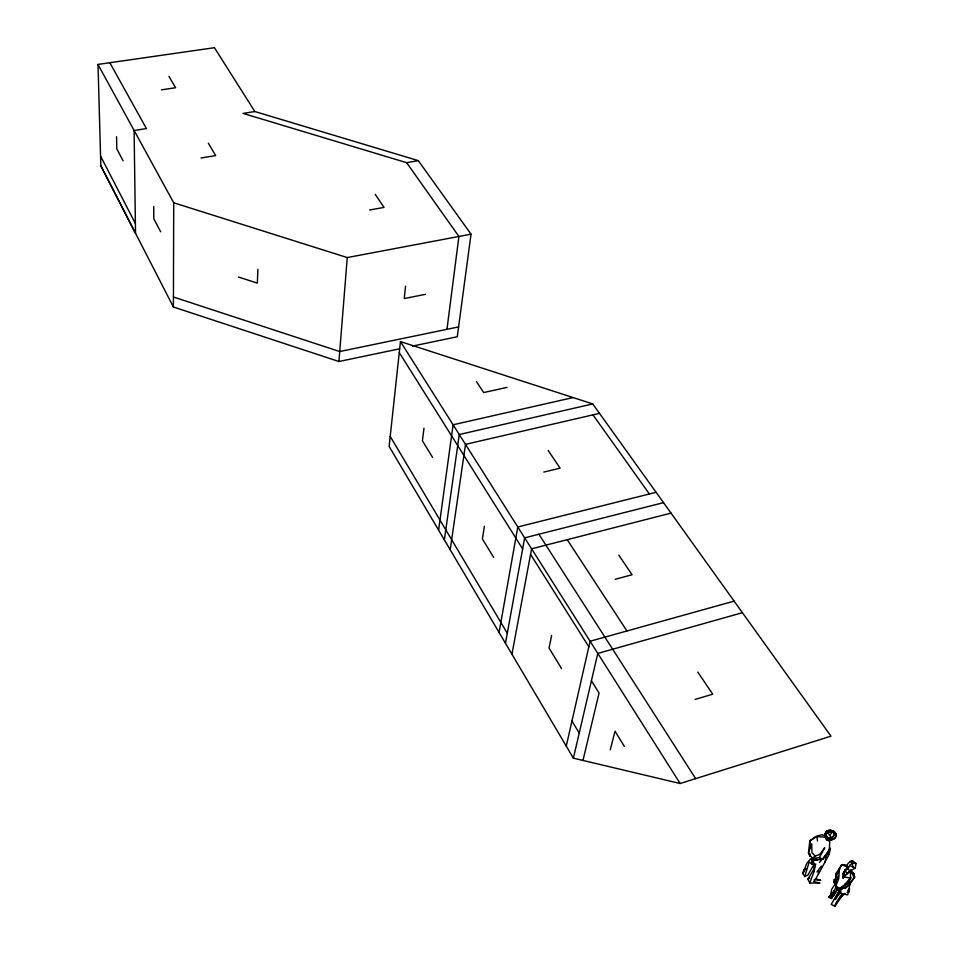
<?xml version="1.0" encoding="UTF-8"?>
<svg xmlns="http://www.w3.org/2000/svg" width="954" height="954" viewBox="0 0 954 954"><rect width="100%" height="100%" fill="white"/><g stroke="black" fill="none" stroke-linecap="round" stroke-linejoin="round"><path stroke-width="1.43" d="M399.571 348.818L338.92 361.506L173.401 306.997L173.711 202.785L97.964 64.431L214.447 47.7L254.849 111.535L418.377 160.654L406.631 162.669L243.031 113.395L254.849 111.535M837.004 877.191L834.13 879.85L834.082 882.414L836.753 888.83L840.605 893.314L847.712 894.912L850.288 882.677M257.902 269.243L257.341 283.135L238.405 277.018M836.753 888.83L835.704 886.039L836.264 873.232L841.678 864.634L844.743 864.908L848.034 867.269L848.058 868.915L854.701 877.012L846.341 887.53L838.208 889.629L835.704 886.039L836.491 875.915L841.678 864.634L848.034 867.269L845.137 869.75L842.966 873.697L843.05 878.479L845.137 869.75M839.413 868.653L838.733 878.872L835.704 886.039L840.987 889.295L845.983 886.481M814.227 866.208L813.917 869.082L807.859 879.218L809.791 883.01L819.939 883.094L814.167 881.675L818.341 874.222L818.615 870.537M814.167 881.675L814.334 879.528M338.92 361.506L347.268 257.568L471.026 234.171L457.276 336.738L412.533 346.099M840.605 893.314L840.987 889.295M405.557 286.212L404.234 298.554L425.484 294.321M400.453 341.592L389.125 446.436L573.39 758.168L680.142 783.508L830.97 736.166L592.744 403.936L400.453 341.592L680.142 783.508M423.97 428.203L422.419 440.772L432.556 457.371M835.704 886.039L836.169 882.438M446.961 329.321L458.922 236.461L406.631 162.669M438.601 530.126L453.102 424.78L573.092 397.568M444.373 539.892L459.268 434.523L592.744 403.936M450.205 549.766L465.492 444.361L599.494 413.344M484.393 526.31L482.378 538.927L493.623 557.339M838.065 888.269L831.471 898.525L828.74 897.285L830.362 896.796L831.614 889.45L835.06 883.988M499.073 632.43L517.783 526.99L656.102 492.3M843.396 876.905L850.097 871.05L850.67 878.002L843.396 876.905L850.097 871.05L855.225 868.104L856.036 863.585L852.53 860.735L850.002 861.45L852.316 863.108L856.036 863.585M505.465 643.258L524.652 537.841L663.531 502.651M511.94 654.194L531.593 548.812L671.032 513.109M818.341 874.222L829.157 854.379L830.421 848.189M551.627 635.459L549.027 648.04L561.584 668.575M842.716 894.196L840.51 895.806L834.786 906.3L831.232 904.392L839.496 890.058M566.259 746.1L590.097 641.231L734.139 601.127M809.791 883.01L814.012 871.551L815.718 864.062M573.39 758.168L597.788 653.407L742.439 612.695M829.157 854.379L829.753 841.476L826.558 839.723L825.27 837.23L825.914 834.44L827.881 832.174L833.128 831.542L834.452 834.619L831.864 837.982L827.965 837.791L826.462 836.479L826.188 834.034L827.881 832.174M824.793 862.75L826.879 853.961L819.403 862.488M582.977 760.433L599.064 693.045L591.42 680.751M610.298 749.772L614.996 731.193L624.393 746.41M810.614 858.767L806.702 863.537L802.863 873.542L805.677 868.462L803.685 870.275L802.863 873.542L804.771 876.499L807.883 875.128L814.501 863.501M813.834 862.678L812.092 864.276L811.604 860.603L812.319 858.23L815.241 856.036L819.76 854.462L824.745 847.641L819.343 857.729L812.319 858.23L808.467 852.864L809.839 840.868L815.551 836.622L821.931 834.655L825.222 836.038M804.771 876.499L809.219 861.963L812.092 864.276M831.471 898.525L836.121 886.373M839.997 889.987L835.621 899.455M824.626 835.024L826.987 830.922L830.648 830.123L833.832 831.256C838.292 834.034 835.454 839.735 830.922 839.937L826.188 838.53L824.936 836.873L824.626 835.024L826.343 831.459L828.847 830.35M842.346 895.567L834.786 906.3L836.014 903.08M853.317 876.344L854.283 874.234L850.574 869.845M842.966 873.697L845.232 870.334L848.058 868.915L849.692 865.457L852.316 863.108L852.912 867.043L855.225 868.104M834.786 906.3L837.588 900.54L845.005 893.433M838.483 876.321L836.467 880.041L836.264 873.232M830.362 896.796L833.927 890.69M833.474 895.961L836.98 889.975M840.271 892.932L834.857 899.133M836.408 878.586L834.082 882.414L835.418 883.738M825.985 835.787L827.667 838.053L826.558 839.723L825.914 834.44M829.92 848.523L822.849 859.137L816.469 860.103L812.319 858.23L817.566 859.661L811.604 860.603L813.655 863.477L814.012 871.551M848.655 885.861L854.701 877.012L853.21 873.375L854.283 874.234M848.058 868.915L846.961 865.147L848.571 862.905L852.53 860.735M816.958 871.98L821.382 866.077M837.517 878.121L834.082 882.414L836.098 883.964M847.808 890.487L849.525 888.401L849.263 891.978L847.152 892.372M828.895 852.387L822.849 859.137L819.343 857.729M829.384 835.525L833.128 831.542L827.476 832.389L831.864 837.982M833.963 838.757L835.644 837.147L836.133 834.607L833.832 831.256M838.208 889.629L845.757 884.477L850.67 878.002L847.653 883.046L844.564 884.692L850.67 878.002L846.341 887.53L838.208 889.629L846.937 883.309M803.685 870.275L806.118 868.677M825.27 837.23L816.886 836.515L809.839 840.868L809.91 847.987M807.859 879.218L809.815 878.062M837.6 893.707L839.77 892.55M826.963 833.307L828.799 832.389M830.922 839.937L834.476 838.435L836.109 836.062L835.895 833.999M830.063 840.128L833.295 838.948M695.096 699.425L712.721 694.19L697.791 672.081M615.175 579.281L632.085 574.761L618.788 555.085M543.852 472.063L560.093 468.152L548.18 450.503M507.039 387.372L483.69 392.559L476.416 381.552M830.648 830.123L826.987 830.922L825.043 833.748L824.936 836.873L828.346 839.568M458.659 326.888L339.719 351.549L173.425 297.004M369.556 210.023L384.045 207.4L375.196 194.294M201.02 157.994L215.676 155.585L208.342 143.172M161.5 89.855L175.631 87.732L168.918 76.368M834.13 879.85L836.455 879.516M816.445 879.946L820.738 880.315L815.682 878.837M827.667 838.053L829.897 838.697L832.019 838.089L833.844 835.585L833.832 833.522M173.711 202.785L347.268 257.568M811.604 860.603L813.667 861.462M849.692 865.457L852.912 867.043M815.241 856.036L811.961 852.626L811.723 843.741L808.467 852.864L810.006 856.525L809.97 853.687M844.743 864.908L846.651 867.019M418.317 160.654L471.026 234.171M592.971 414.859L649.376 493.981M567.225 539.69L626.933 630.976M538.903 534.228L695.669 778.643M530.567 554.369L588.833 646.776M399.261 352.551L522.637 548.92M571.959 721.009L579.233 733.101M390.21 436.407L507.289 633.229M109.841 62.725L146.427 128.575L134.109 130.519L135.528 233.408L100.826 165.853L98.023 64.419M845.232 870.334L847.045 873.697M123.114 160.821L116.817 148.931L116.555 136.72M160.666 231.762L153.797 218.776L153.725 206.398M100.552 156.086L135.396 223.522M100.897 165.841L173.401 306.997M846.961 865.147L848.034 867.269M833.677 833.009L834.452 834.619M816.886 836.515L817.483 841.046M831.483 893.576L830.958 895.842L828.74 897.285L831.483 893.576"/></g></svg>
